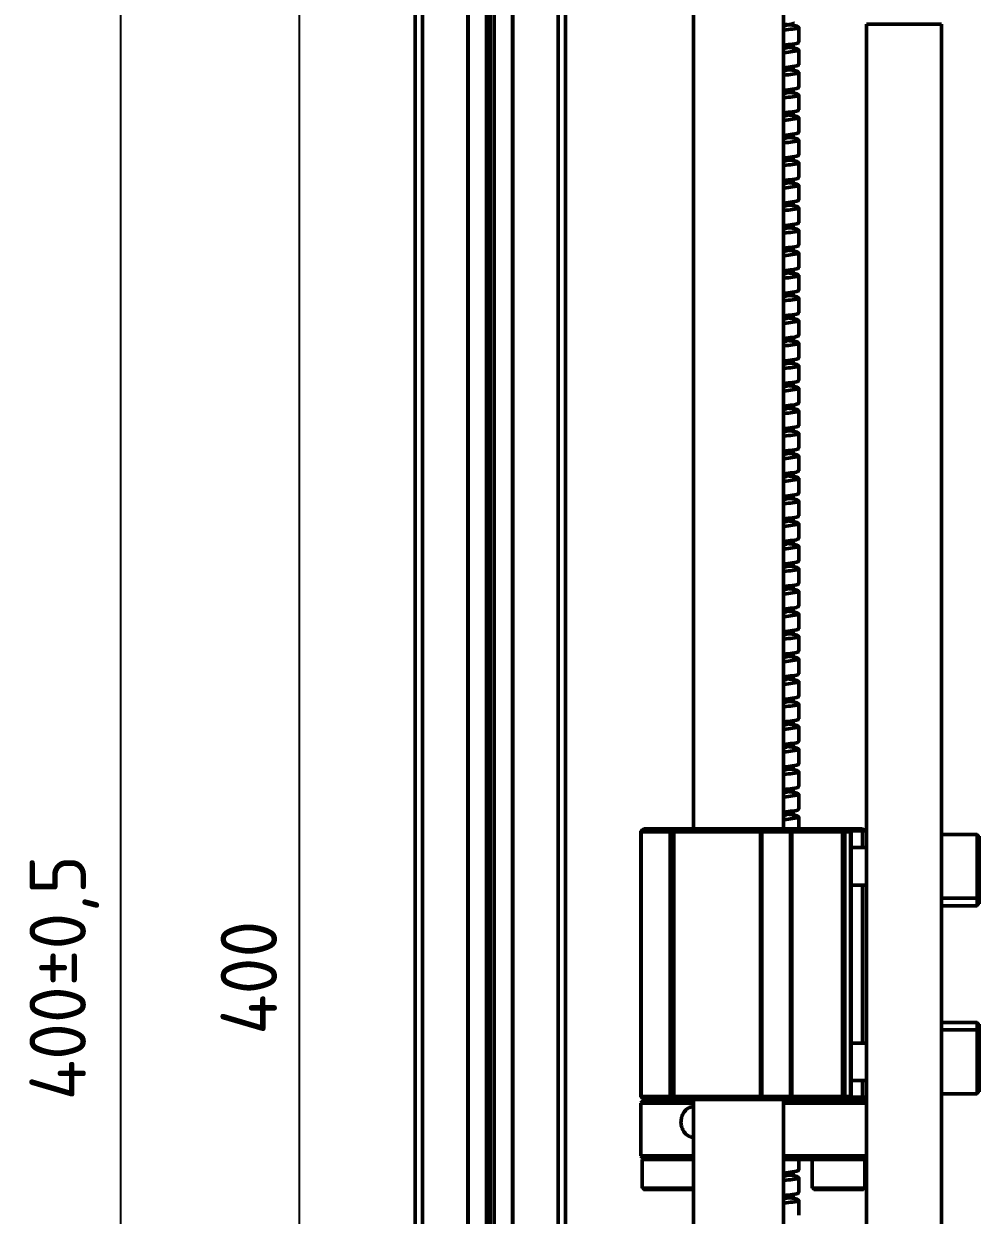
# Model space of a CAD drawing. Header units: millimetres. Extents: x 55 to 11032, y -227 to 3957.
# Drawn here: x 999.6 to 1126.6, y 2110.5 to 2268.9 of the extents above; entities that cross this region are included whole.
import ezdxf

# ---------------------------------------------------------------- set-up
doc = ezdxf.new("R2010")
doc.units = ezdxf.units.MM
doc.header["$LTSCALE"] = 0.7
doc.header["$PDMODE"] = 35
doc.header["$PDSIZE"] = -4
doc.layers.get('0').update_dxf_attribs({"color": 255})
doc.layers.add('CON', color=7, linetype='Continuous', lineweight=50)
doc.layers.add('DIM', color=94, linetype='Continuous', lineweight=25)
doc.styles.add('TCVN-7284', font='tcvn+7284-2003r.ttf')
doc.dimstyles.new('TCVN_ISO-25_RadiusDia', dxfattribs={"dimtxt": 2.5, "dimasz": 2.5, "dimexe": 2, "dimexo": 0, "dimgap": 1, "dimtad": 1, "dimtoh": 1, "dimtxsty": 'TCVN-7284', "dimblk": 'Arrow', "dimcen": 0, "dimclrd": 256, "dimclre": 256, "dimclrt": 256, "dimadec": 0, "dimazin": 0, "dimtfac": 1, "dimtofl": 0, "dimtmove": 1, "dimatfit": 0, "dimldrblk": 'Arrow', "dimfxl": 1, "dimlwd": -1, "dimlwe": -1, "dimarcsym": 0})

# ---------------------------------------------------------------- blocks, each defined once
blk = doc.blocks.new('Arrow')
at = {"layer": 'DIM'}
blk.add_solid([(-1, 0.268), (-1, -0.268), (0, 0)], dxfattribs=at)
blk = doc.blocks.new('*D711')
at = {"layer": 'Defpoints', "color": 0, "ltscale": 0.2, "transparency": 16777216}
for p in [(1036.27, 2342.03), (1051.63, 2342.03), (1051.63, 1942.03)]:
    blk.add_point(p, dxfattribs=at)
at = {"layer": 'DIM', "linetype": 'ByBlock', "ltscale": 0.2, "transparency": 16777216}
for p, q in [((1051.63, 2342.03), (1030.27, 2342.03)), ((1036.27, 1949.53), (1036.27, 2334.53)), ((1051.63, 1942.03), (1030.27, 1942.03))]:
    blk.add_line(p, q, dxfattribs=at)
at = {"layer": 'DIM', "ltscale": 0.2, "transparency": 16777216, "xscale": 7.500000000000133, "yscale": 7.500000000000133, "zscale": 7.500000000000133}
for p, rotation in [((1036.27, 2342.03), 90), ((1036.27, 1942.03), 270)]:
    blk.add_blockref('Arrow', p, dxfattribs=dict(at, rotation=rotation))
at = {"layer": 'DIM', "ltscale": 0.2, "transparency": 16777216, "insert": (1029.52, 2142.03), "char_height": 7.5, "attachment_point": 5, "rotation": 90, "style": 'TCVN-7284', "bg_fill": 3, "box_fill_scale": 1.1, "bg_fill_color": 256, "bg_fill_true_color": 13158600, "bg_fill_transparency": 0}
blk.add_mtext('400', dxfattribs=at)
blk = doc.blocks.new('*D712')
at = {"layer": 'Defpoints', "color": 0, "ltscale": 0.2, "transparency": 16777216}
for p in [(1012.48, 2342.03), (1051.63, 2342.03), (1051.63, 1942.03)]:
    blk.add_point(p, dxfattribs=at)
at = {"layer": 'DIM', "linetype": 'ByBlock', "ltscale": 0.2, "transparency": 16777216}
for p, q in [((1051.63, 2342.03), (1006.48, 2342.03)), ((1012.48, 1949.53), (1012.48, 2334.53)), ((1051.63, 1942.03), (1006.48, 1942.03))]:
    blk.add_line(p, q, dxfattribs=at)
at = {"layer": 'DIM', "ltscale": 0.2, "transparency": 16777216, "xscale": 7.500000000000133, "yscale": 7.500000000000133, "zscale": 7.500000000000133}
for p, rotation in [((1012.48, 2342.03), 90), ((1012.48, 1942.03), 270)]:
    blk.add_blockref('Arrow', p, dxfattribs=dict(at, rotation=rotation))
at = {"layer": 'DIM', "ltscale": 0.2, "transparency": 16777216, "insert": (1004.98, 2142.03), "char_height": 7.5, "attachment_point": 5, "rotation": 90, "style": 'TCVN-7284', "bg_fill": 3, "box_fill_scale": 1.1, "bg_fill_color": 256, "bg_fill_true_color": 13158600, "bg_fill_transparency": 0}
blk.add_mtext('400±0,5', dxfattribs=at)

msp = doc.modelspace()

# ---------------------------------------------------------------- linework, layer by layer
at = {"color": 7, "linetype": 'Continuous', "lineweight": 25, "flags": 128}
for points in [[(1097.892, 2161.853), (1097.857, 2161.845), (1097.824, 2161.822), (1097.793, 2161.785), (1097.766, 2161.736), (1097.743, 2161.675), (1097.727, 2161.606), (1097.717, 2161.531), (1097.713, 2161.453)], [(1101.723, 2161.853), (1101.688, 2161.845), (1101.655, 2161.822), (1101.624, 2161.785), (1101.597, 2161.736), (1101.575, 2161.675), (1101.558, 2161.606), (1101.548, 2161.531), (1101.544, 2161.453)], [(1097.713, 2126.253), (1097.717, 2126.175), (1097.727, 2126.1), (1097.743, 2126.031), (1097.766, 2125.97), (1097.793, 2125.92), (1097.824, 2125.883), (1097.857, 2125.86), (1097.892, 2125.853)], [(1101.544, 2126.253), (1101.548, 2126.175), (1101.558, 2126.1), (1101.575, 2126.031), (1101.597, 2125.97), (1101.624, 2125.92), (1101.655, 2125.883), (1101.688, 2125.86), (1101.723, 2125.853)]]:
    msp.add_lwpolyline(points, dxfattribs=at)
at = {"color": 7, "linetype": 'Continuous', "lineweight": 25}
for centre, radius, start, end in [((1082.029, 2161.453), 0.4, 90, 180), ((1082.07, 2161.486), 0.369, 96.33367, 185.17089), ((1085.923, 2161.486), 0.369, 96.33367, 185.17089), ((1086.029, 2161.453), 0.4, 90, 180), ((1108.392, 2161.503), 0.357, 351.95053, 78.57825), ((1109.158, 2161.503), 0.357, 351.95053, 78.57825), ((1109.229, 2161.453), 0.4, 0, 90), ((1126.379, 2160.853), 0.25, 0, 90), ((1126.379, 2152.853), 0.25, 270, 0), ((1126.379, 2151.853), 0.25, 270, 0), ((1126.379, 2135.853), 0.25, 0, 90), ((1126.379, 2134.853), 0.25, 0, 90), ((1126.379, 2126.853), 0.25, 270, 0), ((1082.029, 2126.253), 0.4, 180, 270), ((1082.07, 2126.22), 0.369, 174.82911, 263.66633), ((1085.923, 2126.22), 0.369, 174.82911, 263.66633), ((1086.029, 2126.253), 0.4, 180, 270), ((1108.392, 2126.203), 0.357, 281.42175, 8.04947), ((1109.158, 2126.203), 0.357, 281.42175, 8.04947), ((1109.229, 2126.253), 0.4, 270, 0), ((1082.015, 2114.053), 0.2, 180, 270), ((1104.643, 2114.053), 0.2, 180, 270), ((1111.243, 2114.053), 0.2, 270, 0)]:
    msp.add_arc(centre, radius, start, end, dxfattribs=at)
at = {"layer": 'CON', "color": 7, "linetype": 'Continuous'}
for p, q in [((1051.629, 2342.032), (1051.629, 1942.032)), ((1052.629, 2342.032), (1052.629, 1942.032)), ((1058.629, 2342.032), (1058.629, 1942.032)), ((1058.69, 2342.032), (1058.69, 1942.032)), ((1061.109, 2342.032), (1061.109, 1942.032)), ((1061.629, 2342.032), (1061.629, 1942.032)), ((1062.148, 2342.032), (1062.148, 1942.032)), ((1064.568, 2342.032), (1064.568, 1942.032)), ((1064.629, 2342.032), (1064.629, 1942.032)), ((1070.629, 2342.032), (1070.629, 1942.032)), ((1071.629, 2342.032), (1071.629, 1942.032)), ((1088.629, 2325.032), (1088.629, 2161.853)), ((1100.629, 2161.853), (1100.629, 2325.032)), ((1102.629, 2266.457), (1102.629, 2268.457)), ((1121.629, 2268.853), (1111.629, 2268.853)), ((1111.629, 2268.853), (1111.629, 2018.853)), ((1121.629, 2268.853), (1121.629, 2018.853)), ((1102.027, 2265.954), (1102.128, 2265.993)), ((1102.629, 2263.457), (1102.629, 2265.457)), ((1102.027, 2262.954), (1102.128, 2262.993)), ((1102.629, 2260.457), (1102.629, 2262.457)), ((1102.027, 2259.954), (1102.128, 2259.993)), ((1102.629, 2257.457), (1102.629, 2259.457)), ((1102.027, 2256.954), (1102.128, 2256.993)), ((1102.629, 2254.457), (1102.629, 2256.457)), ((1102.027, 2253.954), (1102.128, 2253.993)), ((1102.629, 2251.457), (1102.629, 2253.457)), ((1102.027, 2250.954), (1102.128, 2250.993)), ((1102.629, 2248.457), (1102.629, 2250.457)), ((1102.027, 2247.954), (1102.128, 2247.993)), ((1102.629, 2245.457), (1102.629, 2247.457)), ((1102.027, 2244.954), (1102.128, 2244.993)), ((1102.629, 2242.457), (1102.629, 2244.457)), ((1102.027, 2241.954), (1102.128, 2241.993)), ((1102.629, 2239.457), (1102.629, 2241.457)), ((1102.027, 2238.954), (1102.128, 2238.993)), ((1102.629, 2236.457), (1102.629, 2238.457)), ((1102.027, 2235.954), (1102.128, 2235.993)), ((1102.629, 2233.457), (1102.629, 2235.457)), ((1102.027, 2232.954), (1102.128, 2232.993)), ((1102.629, 2230.457), (1102.629, 2232.457)), ((1102.027, 2229.954), (1102.128, 2229.993)), ((1102.629, 2227.457), (1102.629, 2229.457)), ((1102.027, 2226.954), (1102.128, 2226.993)), ((1102.629, 2224.457), (1102.629, 2226.457)), ((1102.027, 2223.954), (1102.128, 2223.993)), ((1102.629, 2221.457), (1102.629, 2223.457)), ((1102.027, 2220.954), (1102.128, 2220.993)), ((1102.629, 2218.457), (1102.629, 2220.457)), ((1102.027, 2217.954), (1102.128, 2217.993)), ((1102.629, 2215.457), (1102.629, 2217.457)), ((1102.027, 2214.954), (1102.128, 2214.993)), ((1102.629, 2212.457), (1102.629, 2214.457)), ((1102.027, 2211.954), (1102.128, 2211.993)), ((1102.629, 2209.457), (1102.629, 2211.457)), ((1102.027, 2208.954), (1102.128, 2208.993)), ((1102.629, 2206.457), (1102.629, 2208.457)), ((1102.027, 2205.954), (1102.128, 2205.993)), ((1102.629, 2203.457), (1102.629, 2205.457)), ((1102.027, 2202.954), (1102.128, 2202.993)), ((1102.629, 2200.457), (1102.629, 2202.457)), ((1102.027, 2199.954), (1102.128, 2199.993)), ((1102.629, 2197.457), (1102.629, 2199.457)), ((1102.027, 2196.954), (1102.128, 2196.993)), ((1102.629, 2194.457), (1102.629, 2196.457)), ((1102.027, 2193.954), (1102.128, 2193.993)), ((1102.629, 2191.457), (1102.629, 2193.457)), ((1102.027, 2190.954), (1102.128, 2190.993)), ((1102.629, 2188.457), (1102.629, 2190.457)), ((1102.027, 2187.954), (1102.128, 2187.993)), ((1102.629, 2185.457), (1102.629, 2187.457)), ((1102.027, 2184.954), (1102.128, 2184.993)), ((1102.629, 2182.457), (1102.629, 2184.457)), ((1102.027, 2181.954), (1102.128, 2181.993)), ((1102.629, 2179.457), (1102.629, 2181.457)), ((1102.027, 2178.954), (1102.128, 2178.993)), ((1102.629, 2176.457), (1102.629, 2178.457)), ((1102.027, 2175.954), (1102.128, 2175.993)), ((1102.629, 2173.457), (1102.629, 2175.457)), ((1102.027, 2172.954), (1102.128, 2172.993)), ((1102.629, 2170.457), (1102.629, 2172.457)), ((1102.027, 2169.954), (1102.128, 2169.993)), ((1102.629, 2167.457), (1102.629, 2169.457)), ((1102.027, 2166.954), (1102.128, 2166.993)), ((1102.629, 2164.457), (1102.629, 2166.457)), ((1102.027, 2163.954), (1102.128, 2163.993)), ((1102.629, 2161.853), (1102.629, 2163.457)), ((1081.648, 2161.575), (1081.629, 2161.564)), ((1081.629, 2161.564), (1081.645, 2161.564)), ((1081.629, 2161.453), (1081.629, 2161.564)), ((1081.629, 2161.453), (1081.702, 2161.453)), ((1081.629, 2126.253), (1081.629, 2161.453)), ((1085.556, 2161.453), (1081.702, 2161.453)), ((1081.702, 2161.453), (1081.702, 2126.253)), ((1082.029, 2161.853), (1085.882, 2161.853)), ((1085.556, 2161.453), (1085.629, 2161.453)), ((1085.556, 2126.253), (1085.556, 2161.453)), ((1085.629, 2161.453), (1086.029, 2161.453)), ((1085.629, 2126.253), (1085.629, 2161.453)), ((1086.029, 2161.853), (1085.882, 2161.853)), ((1086.029, 2161.853), (1086.029, 2161.453)), ((1086.029, 2161.853), (1097.534, 2161.853)), ((1097.534, 2161.453), (1086.029, 2161.453)), ((1086.029, 2161.453), (1086.029, 2126.253)), ((1097.534, 2161.853), (1097.534, 2161.453)), ((1097.892, 2161.853), (1097.534, 2161.853)), ((1097.534, 2161.453), (1097.713, 2161.453)), ((1097.534, 2126.253), (1097.534, 2161.453)), ((1101.544, 2161.453), (1097.713, 2161.453)), ((1097.713, 2161.453), (1097.713, 2126.253)), ((1097.892, 2161.853), (1101.723, 2161.853)), ((1101.544, 2161.453), (1101.723, 2161.453)), ((1101.544, 2126.253), (1101.544, 2161.453)), ((1101.723, 2161.853), (1101.723, 2161.453)), ((1101.723, 2161.853), (1108.463, 2161.853)), ((1108.463, 2161.453), (1101.723, 2161.453)), ((1101.723, 2161.453), (1101.723, 2126.253)), ((1108.463, 2161.853), (1108.463, 2161.453)), ((1108.463, 2161.853), (1109.229, 2161.853)), ((1108.463, 2126.253), (1108.463, 2161.453)), ((1108.463, 2161.453), (1108.746, 2161.453)), ((1108.746, 2161.453), (1108.746, 2126.253)), ((1109.512, 2161.453), (1108.746, 2161.453)), ((1109.229, 2161.853), (1111.129, 2161.853)), ((1109.512, 2126.253), (1109.512, 2161.453)), ((1109.512, 2161.453), (1109.629, 2161.453)), ((1109.613, 2161.564), (1111.129, 2161.564)), ((1109.629, 2161.453), (1109.629, 2126.253)), ((1111.129, 2161.853), (1111.129, 2161.564)), ((1111.129, 2161.853), (1111.629, 2161.564)), ((1111.129, 2161.564), (1111.629, 2161.564)), ((1126.379, 2161.103), (1121.629, 2161.103)), ((1126.629, 2160.853), (1126.629, 2152.853)), ((1111.629, 2159.353), (1109.629, 2159.353)), ((1109.629, 2154.353), (1111.629, 2154.353)), ((1121.629, 2152.603), (1126.379, 2152.603)), ((1126.629, 2152.853), (1126.629, 2151.853)), ((1121.629, 2151.603), (1126.379, 2151.603)), ((1126.379, 2136.103), (1121.629, 2136.103)), ((1126.379, 2135.103), (1121.629, 2135.103)), ((1126.629, 2135.853), (1126.629, 2134.853)), ((1126.629, 2134.853), (1126.629, 2126.853)), ((1111.629, 2133.353), (1109.629, 2133.353)), ((1109.629, 2128.353), (1111.629, 2128.353)), ((1121.629, 2126.603), (1126.379, 2126.603)), ((1081.702, 2126.253), (1081.629, 2126.253)), ((1081.629, 2126.141), (1081.629, 2126.253)), ((1081.629, 2126.141), (1081.645, 2126.141)), ((1081.629, 2126.141), (1081.648, 2126.13)), ((1081.629, 2125.353), (1082.129, 2125.853)), ((1088.629, 2125.353), (1081.629, 2125.353)), ((1081.629, 2125.353), (1081.629, 2118.353)), ((1081.702, 2126.253), (1085.556, 2126.253)), ((1085.882, 2125.853), (1082.029, 2125.853)), ((1085.629, 2126.253), (1085.556, 2126.253)), ((1086.029, 2126.253), (1085.629, 2126.253)), ((1085.882, 2125.853), (1086.029, 2125.853)), ((1086.029, 2126.253), (1086.029, 2125.853)), ((1086.029, 2126.253), (1097.534, 2126.253)), ((1097.534, 2125.853), (1086.029, 2125.853)), ((1088.629, 2125.853), (1088.629, 1959.032)), ((1097.713, 2126.253), (1097.534, 2126.253)), ((1097.534, 2126.253), (1097.534, 2125.853)), ((1097.534, 2125.853), (1097.892, 2125.853)), ((1097.713, 2126.253), (1101.544, 2126.253)), ((1101.723, 2125.853), (1097.892, 2125.853)), ((1100.629, 1959.032), (1100.629, 2125.853)), ((1111.629, 2125.353), (1100.629, 2125.353)), ((1101.723, 2126.253), (1101.544, 2126.253)), ((1101.723, 2126.253), (1108.463, 2126.253)), ((1101.723, 2126.253), (1101.723, 2125.853)), ((1108.463, 2125.853), (1101.723, 2125.853)), ((1108.746, 2126.253), (1108.463, 2126.253)), ((1108.463, 2126.253), (1108.463, 2125.853)), ((1109.229, 2125.853), (1108.463, 2125.853)), ((1108.746, 2126.253), (1109.512, 2126.253)), ((1109.229, 2125.853), (1111.129, 2125.853)), ((1109.629, 2126.253), (1109.512, 2126.253)), ((1109.613, 2126.141), (1111.129, 2126.141)), ((1111.129, 2126.141), (1111.129, 2125.853)), ((1111.129, 2126.141), (1111.629, 2126.141)), ((1111.629, 2126.141), (1111.129, 2125.853)), ((1111.629, 2125.353), (1111.129, 2125.853)), ((1081.629, 2118.353), (1088.629, 2118.353)), ((1081.629, 2118.353), (1082.129, 2117.853)), ((1081.815, 2117.853), (1081.815, 2114.053)), ((1082.129, 2117.853), (1081.815, 2117.853)), ((1088.629, 2117.853), (1082.129, 2117.853)), ((1100.629, 2118.353), (1111.629, 2118.353)), ((1111.129, 2117.853), (1100.629, 2117.853)), ((1102.629, 2116.457), (1102.629, 2117.853)), ((1104.443, 2117.853), (1104.443, 2114.053)), ((1111.629, 2118.353), (1111.129, 2117.853)), ((1111.443, 2117.853), (1111.129, 2117.853)), ((1111.443, 2114.053), (1111.443, 2117.853)), ((1102.027, 2115.954), (1102.128, 2115.993)), ((1102.629, 2113.457), (1102.629, 2115.457)), ((1088.615, 2113.853), (1082.015, 2113.853)), ((1088.615, 2113.853), (1088.629, 2113.853)), ((1111.243, 2113.853), (1104.643, 2113.853)), ((1102.027, 2112.954), (1102.128, 2112.993)), ((1102.629, 2110.457), (1102.629, 2112.457))]:
    msp.add_line(p, q, dxfattribs=at)
at = {"layer": 'CON', "color": 8, "linetype": 'Continuous'}
for p, q in [((1111.129, 2159.353), (1111.129, 2161.564)), ((1126.379, 2152.603), (1126.379, 2161.103)), ((1111.129, 2133.353), (1111.129, 2154.353)), ((1126.379, 2151.603), (1126.379, 2152.603)), ((1126.379, 2135.103), (1126.379, 2136.103)), ((1126.379, 2126.603), (1126.379, 2135.103)), ((1111.129, 2126.141), (1111.129, 2128.353)), ((1081.815, 2114.053), (1088.629, 2114.053)), ((1104.443, 2114.053), (1111.443, 2114.053))]:
    msp.add_line(p, q, dxfattribs=at)
at = {"layer": 'CON', "color": 7, "linetype": 'Continuous'}
for points, knots in [([(1102.085, 2268.981), (1102.061, 2268.975), (1101.996, 2268.959), (1101.401, 2268.798), (1100.777, 2268.659), (1100.629, 2268.626)], [0, 0, 0, 0, 0.30395075, 0.83443922, 1, 1, 1, 1]), ([(1100.629, 2268.064), (1101.062, 2268.112), (1102.052, 2268.221), (1102.727, 2268.387), (1102.559, 2268.592), (1101.778, 2268.728), (1100.902, 2268.82), (1100.629, 2268.849)], [0, 0, 0, 0, 0.1835808, 0.419573, 0.66181, 0.8943932, 1, 1, 1, 1]), ([(1102.522, 2266.457), (1102.551, 2266.434), (1102.662, 2266.347), (1102.027, 2266.221), (1101.054, 2266.112), (1100.629, 2266.064)], [0, 0, 0, 0, 0.1627915, 0.6336861, 1, 1, 1, 1]), ([(1102.085, 2265.981), (1102.061, 2265.975), (1101.996, 2265.959), (1101.401, 2265.798), (1100.777, 2265.659), (1100.629, 2265.626)], [0, 0, 0, 0, 0.3039508, 0.8344392, 1, 1, 1, 1]), ([(1100.629, 2265.064), (1101.062, 2265.112), (1102.052, 2265.221), (1102.727, 2265.387), (1102.559, 2265.592), (1101.778, 2265.728), (1100.902, 2265.82), (1100.629, 2265.849)], [0, 0, 0, 0, 0.1835808, 0.419573, 0.66181, 0.8943932, 1, 1, 1, 1]), ([(1101.173, 2266.129), (1101.228, 2266.114), (1101.579, 2266.017), (1101.717, 2265.99), (1101.833, 2265.968)], [0, 0, 0, 0, 0.1568859, 1, 1, 1, 1]), ([(1102.522, 2263.457), (1102.551, 2263.434), (1102.662, 2263.347), (1102.027, 2263.221), (1101.054, 2263.112), (1100.629, 2263.064)], [0, 0, 0, 0, 0.1627915, 0.6336861, 1, 1, 1, 1]), ([(1102.085, 2262.981), (1102.061, 2262.975), (1101.996, 2262.959), (1101.401, 2262.798), (1100.777, 2262.659), (1100.629, 2262.626)], [0, 0, 0, 0, 0.3039508, 0.8344392, 1, 1, 1, 1]), ([(1100.629, 2262.064), (1101.062, 2262.112), (1102.052, 2262.221), (1102.727, 2262.387), (1102.559, 2262.592), (1101.778, 2262.728), (1100.902, 2262.82), (1100.629, 2262.849)], [0, 0, 0, 0, 0.1835808, 0.419573, 0.66181, 0.8943932, 1, 1, 1, 1]), ([(1101.173, 2263.129), (1101.228, 2263.114), (1101.579, 2263.017), (1101.717, 2262.99), (1101.833, 2262.968)], [0, 0, 0, 0, 0.1568859, 1, 1, 1, 1]), ([(1102.522, 2260.457), (1102.551, 2260.434), (1102.662, 2260.347), (1102.027, 2260.221), (1101.054, 2260.112), (1100.629, 2260.064)], [0, 0, 0, 0, 0.1627915, 0.6336861, 1, 1, 1, 1]), ([(1102.085, 2259.981), (1102.061, 2259.975), (1101.996, 2259.959), (1101.401, 2259.798), (1100.777, 2259.659), (1100.629, 2259.626)], [0, 0, 0, 0, 0.3039508, 0.8344392, 1, 1, 1, 1]), ([(1100.629, 2259.064), (1101.062, 2259.112), (1102.052, 2259.221), (1102.727, 2259.387), (1102.559, 2259.592), (1101.778, 2259.728), (1100.902, 2259.82), (1100.629, 2259.849)], [0, 0, 0, 0, 0.1835808, 0.419573, 0.66181, 0.8943932, 1, 1, 1, 1]), ([(1101.173, 2260.129), (1101.228, 2260.114), (1101.579, 2260.017), (1101.717, 2259.99), (1101.833, 2259.968)], [0, 0, 0, 0, 0.1568859, 1, 1, 1, 1]), ([(1102.522, 2257.457), (1102.551, 2257.434), (1102.662, 2257.347), (1102.027, 2257.221), (1101.054, 2257.112), (1100.629, 2257.064)], [0, 0, 0, 0, 0.1627915, 0.6336861, 1, 1, 1, 1]), ([(1102.085, 2256.981), (1102.061, 2256.975), (1101.996, 2256.959), (1101.401, 2256.798), (1100.777, 2256.659), (1100.629, 2256.626)], [0, 0, 0, 0, 0.30395075, 0.83443922, 1, 1, 1, 1]), ([(1100.629, 2256.064), (1101.062, 2256.112), (1102.052, 2256.221), (1102.727, 2256.387), (1102.559, 2256.592), (1101.778, 2256.728), (1100.902, 2256.82), (1100.629, 2256.849)], [0, 0, 0, 0, 0.1835808, 0.419573, 0.66181, 0.8943932, 1, 1, 1, 1]), ([(1101.173, 2257.129), (1101.228, 2257.114), (1101.579, 2257.017), (1101.717, 2256.99), (1101.833, 2256.968)], [0, 0, 0, 0, 0.1568859, 1, 1, 1, 1]), ([(1102.522, 2254.457), (1102.551, 2254.434), (1102.662, 2254.347), (1102.027, 2254.221), (1101.054, 2254.112), (1100.629, 2254.064)], [0, 0, 0, 0, 0.1627915, 0.6336861, 1, 1, 1, 1]), ([(1102.085, 2253.981), (1102.061, 2253.975), (1101.996, 2253.959), (1101.401, 2253.798), (1100.777, 2253.659), (1100.629, 2253.626)], [0, 0, 0, 0, 0.3039508, 0.8344392, 1, 1, 1, 1]), ([(1100.629, 2253.064), (1101.062, 2253.112), (1102.052, 2253.221), (1102.727, 2253.387), (1102.559, 2253.592), (1101.778, 2253.728), (1100.902, 2253.82), (1100.629, 2253.849)], [0, 0, 0, 0, 0.1835808, 0.419573, 0.66181, 0.8943932, 1, 1, 1, 1]), ([(1101.173, 2254.129), (1101.228, 2254.114), (1101.579, 2254.017), (1101.717, 2253.99), (1101.833, 2253.968)], [0, 0, 0, 0, 0.1568859, 1, 1, 1, 1]), ([(1102.522, 2251.457), (1102.551, 2251.434), (1102.662, 2251.347), (1102.027, 2251.221), (1101.054, 2251.112), (1100.629, 2251.064)], [0, 0, 0, 0, 0.1627915, 0.6336861, 1, 1, 1, 1]), ([(1102.085, 2250.981), (1102.061, 2250.975), (1101.996, 2250.959), (1101.401, 2250.798), (1100.777, 2250.659), (1100.629, 2250.626)], [0, 0, 0, 0, 0.30395075, 0.83443922, 1, 1, 1, 1]), ([(1100.629, 2250.064), (1101.062, 2250.112), (1102.052, 2250.221), (1102.727, 2250.387), (1102.559, 2250.592), (1101.778, 2250.728), (1100.902, 2250.82), (1100.629, 2250.849)], [0, 0, 0, 0, 0.1835808, 0.419573, 0.66181, 0.8943932, 1, 1, 1, 1]), ([(1101.173, 2251.129), (1101.228, 2251.114), (1101.579, 2251.017), (1101.717, 2250.99), (1101.833, 2250.968)], [0, 0, 0, 0, 0.1568859, 1, 1, 1, 1]), ([(1102.522, 2248.457), (1102.551, 2248.434), (1102.662, 2248.347), (1102.027, 2248.221), (1101.054, 2248.112), (1100.629, 2248.064)], [0, 0, 0, 0, 0.1627915, 0.6336861, 1, 1, 1, 1]), ([(1102.085, 2247.981), (1102.061, 2247.975), (1101.996, 2247.959), (1101.401, 2247.798), (1100.777, 2247.659), (1100.629, 2247.626)], [0, 0, 0, 0, 0.30395075, 0.83443922, 1, 1, 1, 1]), ([(1100.629, 2247.064), (1101.062, 2247.112), (1102.052, 2247.221), (1102.727, 2247.387), (1102.559, 2247.592), (1101.778, 2247.728), (1100.902, 2247.82), (1100.629, 2247.849)], [0, 0, 0, 0, 0.1835808, 0.419573, 0.66181, 0.8943932, 1, 1, 1, 1]), ([(1101.173, 2248.129), (1101.228, 2248.114), (1101.579, 2248.017), (1101.717, 2247.99), (1101.833, 2247.968)], [0, 0, 0, 0, 0.1568859, 1, 1, 1, 1]), ([(1102.522, 2245.457), (1102.551, 2245.434), (1102.662, 2245.347), (1102.027, 2245.221), (1101.054, 2245.112), (1100.629, 2245.064)], [0, 0, 0, 0, 0.1627915, 0.6336861, 1, 1, 1, 1]), ([(1102.085, 2244.981), (1102.061, 2244.975), (1101.996, 2244.959), (1101.401, 2244.798), (1100.777, 2244.659), (1100.629, 2244.626)], [0, 0, 0, 0, 0.30395075, 0.83443922, 1, 1, 1, 1]), ([(1100.629, 2244.064), (1101.062, 2244.112), (1102.052, 2244.221), (1102.727, 2244.387), (1102.559, 2244.592), (1101.778, 2244.728), (1100.902, 2244.82), (1100.629, 2244.849)], [0, 0, 0, 0, 0.1835808, 0.419573, 0.66181, 0.8943932, 1, 1, 1, 1]), ([(1101.173, 2245.129), (1101.228, 2245.114), (1101.579, 2245.017), (1101.717, 2244.99), (1101.833, 2244.968)], [0, 0, 0, 0, 0.1568859, 1, 1, 1, 1]), ([(1102.522, 2242.457), (1102.551, 2242.434), (1102.662, 2242.347), (1102.027, 2242.221), (1101.054, 2242.112), (1100.629, 2242.064)], [0, 0, 0, 0, 0.1627915, 0.6336861, 1, 1, 1, 1]), ([(1101.173, 2242.129), (1101.228, 2242.114), (1101.579, 2242.017), (1101.717, 2241.99), (1101.833, 2241.968)], [0, 0, 0, 0, 0.15688589, 1, 1, 1, 1]), ([(1102.085, 2241.981), (1102.061, 2241.975), (1101.996, 2241.959), (1101.401, 2241.798), (1100.777, 2241.659), (1100.629, 2241.626)], [0, 0, 0, 0, 0.3039508, 0.8344392, 1, 1, 1, 1]), ([(1100.629, 2241.064), (1101.062, 2241.112), (1102.052, 2241.221), (1102.727, 2241.387), (1102.559, 2241.592), (1101.778, 2241.728), (1100.902, 2241.82), (1100.629, 2241.849)], [0, 0, 0, 0, 0.1835808, 0.419573, 0.66181, 0.8943932, 1, 1, 1, 1]), ([(1102.522, 2239.457), (1102.551, 2239.434), (1102.662, 2239.347), (1102.027, 2239.221), (1101.054, 2239.112), (1100.629, 2239.064)], [0, 0, 0, 0, 0.1627915, 0.6336861, 1, 1, 1, 1]), ([(1102.085, 2238.981), (1102.061, 2238.975), (1101.996, 2238.959), (1101.401, 2238.798), (1100.777, 2238.659), (1100.629, 2238.626)], [0, 0, 0, 0, 0.3039508, 0.8344392, 1, 1, 1, 1]), ([(1100.629, 2238.064), (1101.062, 2238.112), (1102.052, 2238.221), (1102.727, 2238.387), (1102.559, 2238.592), (1101.778, 2238.728), (1100.902, 2238.82), (1100.629, 2238.849)], [0, 0, 0, 0, 0.1835808, 0.419573, 0.66181, 0.8943932, 1, 1, 1, 1]), ([(1101.173, 2239.129), (1101.228, 2239.114), (1101.579, 2239.017), (1101.717, 2238.99), (1101.833, 2238.968)], [0, 0, 0, 0, 0.15688589, 1, 1, 1, 1]), ([(1102.522, 2236.457), (1102.551, 2236.434), (1102.662, 2236.347), (1102.027, 2236.221), (1101.054, 2236.112), (1100.629, 2236.064)], [0, 0, 0, 0, 0.1627915, 0.6336861, 1, 1, 1, 1]), ([(1102.085, 2235.981), (1102.061, 2235.975), (1101.996, 2235.959), (1101.401, 2235.798), (1100.777, 2235.659), (1100.629, 2235.626)], [0, 0, 0, 0, 0.30395075, 0.83443922, 1, 1, 1, 1]), ([(1100.629, 2235.064), (1101.062, 2235.112), (1102.052, 2235.221), (1102.727, 2235.387), (1102.559, 2235.592), (1101.778, 2235.728), (1100.902, 2235.82), (1100.629, 2235.849)], [0, 0, 0, 0, 0.1835808, 0.419573, 0.66181, 0.8943932, 1, 1, 1, 1]), ([(1101.173, 2236.129), (1101.228, 2236.114), (1101.579, 2236.017), (1101.717, 2235.99), (1101.833, 2235.968)], [0, 0, 0, 0, 0.1568859, 1, 1, 1, 1]), ([(1102.522, 2233.457), (1102.551, 2233.434), (1102.662, 2233.347), (1102.027, 2233.221), (1101.054, 2233.112), (1100.629, 2233.064)], [0, 0, 0, 0, 0.1627915, 0.6336861, 1, 1, 1, 1]), ([(1102.085, 2232.981), (1102.061, 2232.975), (1101.996, 2232.959), (1101.401, 2232.798), (1100.777, 2232.659), (1100.629, 2232.626)], [0, 0, 0, 0, 0.3039508, 0.8344392, 1, 1, 1, 1]), ([(1100.629, 2232.064), (1101.062, 2232.112), (1102.052, 2232.221), (1102.727, 2232.387), (1102.559, 2232.592), (1101.778, 2232.728), (1100.902, 2232.82), (1100.629, 2232.849)], [0, 0, 0, 0, 0.1835808, 0.419573, 0.66181, 0.8943932, 1, 1, 1, 1]), ([(1101.173, 2233.129), (1101.228, 2233.114), (1101.579, 2233.017), (1101.717, 2232.99), (1101.833, 2232.968)], [0, 0, 0, 0, 0.15688589, 1, 1, 1, 1]), ([(1102.522, 2230.457), (1102.551, 2230.434), (1102.662, 2230.347), (1102.027, 2230.221), (1101.054, 2230.112), (1100.629, 2230.064)], [0, 0, 0, 0, 0.1627915, 0.6336861, 1, 1, 1, 1]), ([(1102.085, 2229.981), (1102.061, 2229.975), (1101.996, 2229.959), (1101.401, 2229.798), (1100.777, 2229.659), (1100.629, 2229.626)], [0, 0, 0, 0, 0.3039508, 0.8344392, 1, 1, 1, 1]), ([(1100.629, 2229.064), (1101.062, 2229.112), (1102.052, 2229.221), (1102.727, 2229.387), (1102.559, 2229.592), (1101.778, 2229.728), (1100.902, 2229.82), (1100.629, 2229.849)], [0, 0, 0, 0, 0.1835808, 0.419573, 0.66181, 0.8943932, 1, 1, 1, 1]), ([(1101.173, 2230.129), (1101.228, 2230.114), (1101.579, 2230.017), (1101.717, 2229.99), (1101.833, 2229.968)], [0, 0, 0, 0, 0.15688589, 1, 1, 1, 1]), ([(1102.522, 2227.457), (1102.551, 2227.434), (1102.662, 2227.347), (1102.027, 2227.221), (1101.054, 2227.112), (1100.629, 2227.064)], [0, 0, 0, 0, 0.1627915, 0.6336861, 1, 1, 1, 1]), ([(1102.085, 2226.981), (1102.061, 2226.975), (1101.996, 2226.959), (1101.401, 2226.798), (1100.777, 2226.659), (1100.629, 2226.626)], [0, 0, 0, 0, 0.3039508, 0.8344392, 1, 1, 1, 1]), ([(1100.629, 2226.064), (1101.062, 2226.112), (1102.052, 2226.221), (1102.727, 2226.387), (1102.559, 2226.592), (1101.778, 2226.728), (1100.902, 2226.82), (1100.629, 2226.849)], [0, 0, 0, 0, 0.1835808, 0.419573, 0.66181, 0.8943932, 1, 1, 1, 1]), ([(1101.173, 2227.129), (1101.228, 2227.114), (1101.579, 2227.017), (1101.717, 2226.99), (1101.833, 2226.968)], [0, 0, 0, 0, 0.1568859, 1, 1, 1, 1]), ([(1102.522, 2224.457), (1102.551, 2224.434), (1102.662, 2224.347), (1102.027, 2224.221), (1101.054, 2224.112), (1100.629, 2224.064)], [0, 0, 0, 0, 0.1627915, 0.6336861, 1, 1, 1, 1]), ([(1102.085, 2223.981), (1102.061, 2223.975), (1101.996, 2223.959), (1101.401, 2223.798), (1100.777, 2223.659), (1100.629, 2223.626)], [0, 0, 0, 0, 0.3039508, 0.8344392, 1, 1, 1, 1]), ([(1100.629, 2223.064), (1101.062, 2223.112), (1102.052, 2223.221), (1102.727, 2223.387), (1102.559, 2223.592), (1101.778, 2223.728), (1100.902, 2223.82), (1100.629, 2223.849)], [0, 0, 0, 0, 0.1835808, 0.419573, 0.66181, 0.8943932, 1, 1, 1, 1]), ([(1101.173, 2224.129), (1101.228, 2224.114), (1101.579, 2224.017), (1101.717, 2223.99), (1101.833, 2223.968)], [0, 0, 0, 0, 0.1568859, 1, 1, 1, 1]), ([(1102.522, 2221.457), (1102.551, 2221.434), (1102.662, 2221.347), (1102.027, 2221.221), (1101.054, 2221.112), (1100.629, 2221.064)], [0, 0, 0, 0, 0.1627915, 0.6336861, 1, 1, 1, 1]), ([(1102.085, 2220.981), (1102.061, 2220.975), (1101.996, 2220.959), (1101.401, 2220.798), (1100.777, 2220.659), (1100.629, 2220.626)], [0, 0, 0, 0, 0.3039508, 0.8344392, 1, 1, 1, 1]), ([(1100.629, 2220.064), (1101.062, 2220.112), (1102.052, 2220.221), (1102.727, 2220.387), (1102.559, 2220.592), (1101.778, 2220.728), (1100.902, 2220.82), (1100.629, 2220.849)], [0, 0, 0, 0, 0.1835808, 0.419573, 0.66181, 0.8943932, 1, 1, 1, 1]), ([(1101.173, 2221.129), (1101.228, 2221.114), (1101.579, 2221.017), (1101.717, 2220.99), (1101.833, 2220.968)], [0, 0, 0, 0, 0.15688589, 1, 1, 1, 1]), ([(1102.522, 2218.457), (1102.551, 2218.434), (1102.662, 2218.347), (1102.027, 2218.221), (1101.054, 2218.112), (1100.629, 2218.064)], [0, 0, 0, 0, 0.1627915, 0.6336861, 1, 1, 1, 1]), ([(1102.085, 2217.981), (1102.061, 2217.975), (1101.996, 2217.959), (1101.401, 2217.798), (1100.777, 2217.659), (1100.629, 2217.626)], [0, 0, 0, 0, 0.3039508, 0.8344392, 1, 1, 1, 1]), ([(1100.629, 2217.064), (1101.062, 2217.112), (1102.052, 2217.221), (1102.727, 2217.387), (1102.559, 2217.592), (1101.778, 2217.728), (1100.902, 2217.82), (1100.629, 2217.849)], [0, 0, 0, 0, 0.1835808, 0.419573, 0.66181, 0.8943932, 1, 1, 1, 1]), ([(1101.173, 2218.129), (1101.228, 2218.114), (1101.579, 2218.017), (1101.717, 2217.99), (1101.833, 2217.968)], [0, 0, 0, 0, 0.1568859, 1, 1, 1, 1]), ([(1102.522, 2215.457), (1102.551, 2215.434), (1102.662, 2215.347), (1102.027, 2215.221), (1101.054, 2215.112), (1100.629, 2215.064)], [0, 0, 0, 0, 0.1627915, 0.6336861, 1, 1, 1, 1]), ([(1101.173, 2215.129), (1101.228, 2215.114), (1101.579, 2215.017), (1101.717, 2214.99), (1101.833, 2214.968)], [0, 0, 0, 0, 0.1568859, 1, 1, 1, 1]), ([(1102.085, 2214.981), (1102.061, 2214.975), (1101.996, 2214.959), (1101.401, 2214.798), (1100.777, 2214.659), (1100.629, 2214.626)], [0, 0, 0, 0, 0.3039508, 0.8344392, 1, 1, 1, 1]), ([(1100.629, 2214.064), (1101.062, 2214.112), (1102.052, 2214.221), (1102.727, 2214.387), (1102.559, 2214.592), (1101.778, 2214.728), (1100.902, 2214.82), (1100.629, 2214.849)], [0, 0, 0, 0, 0.1835808, 0.419573, 0.66181, 0.8943932, 1, 1, 1, 1]), ([(1102.522, 2212.457), (1102.551, 2212.434), (1102.662, 2212.347), (1102.027, 2212.221), (1101.054, 2212.112), (1100.629, 2212.064)], [0, 0, 0, 0, 0.1627915, 0.6336861, 1, 1, 1, 1]), ([(1102.085, 2211.981), (1102.061, 2211.975), (1101.996, 2211.959), (1101.401, 2211.798), (1100.777, 2211.659), (1100.629, 2211.626)], [0, 0, 0, 0, 0.30395075, 0.83443922, 1, 1, 1, 1]), ([(1101.173, 2212.129), (1101.228, 2212.114), (1101.579, 2212.017), (1101.717, 2211.99), (1101.833, 2211.968)], [0, 0, 0, 0, 0.1568859, 1, 1, 1, 1]), ([(1100.629, 2211.064), (1101.062, 2211.112), (1102.052, 2211.221), (1102.727, 2211.387), (1102.559, 2211.592), (1101.778, 2211.728), (1100.902, 2211.82), (1100.629, 2211.849)], [0, 0, 0, 0, 0.1835808, 0.419573, 0.66181, 0.8943932, 1, 1, 1, 1]), ([(1102.522, 2209.457), (1102.551, 2209.434), (1102.662, 2209.347), (1102.027, 2209.221), (1101.054, 2209.112), (1100.629, 2209.064)], [0, 0, 0, 0, 0.1627915, 0.6336861, 1, 1, 1, 1]), ([(1102.085, 2208.981), (1102.061, 2208.975), (1101.996, 2208.959), (1101.401, 2208.798), (1100.777, 2208.659), (1100.629, 2208.626)], [0, 0, 0, 0, 0.30395075, 0.83443922, 1, 1, 1, 1]), ([(1100.629, 2208.064), (1101.062, 2208.112), (1102.052, 2208.221), (1102.727, 2208.387), (1102.559, 2208.592), (1101.778, 2208.728), (1100.902, 2208.82), (1100.629, 2208.849)], [0, 0, 0, 0, 0.1835808, 0.419573, 0.66181, 0.8943932, 1, 1, 1, 1]), ([(1101.173, 2209.129), (1101.228, 2209.114), (1101.662, 2208.994), (1101.83, 2208.962), (1101.977, 2208.935)], [0, 0, 0, 0, 0.12617461, 1, 1, 1, 1]), ([(1102.522, 2206.457), (1102.551, 2206.434), (1102.662, 2206.347), (1102.027, 2206.221), (1101.054, 2206.112), (1100.629, 2206.064)], [0, 0, 0, 0, 0.1627915, 0.6336861, 1, 1, 1, 1]), ([(1102.085, 2205.981), (1102.061, 2205.975), (1101.996, 2205.959), (1101.401, 2205.798), (1100.777, 2205.659), (1100.629, 2205.626)], [0, 0, 0, 0, 0.3039508, 0.8344392, 1, 1, 1, 1]), ([(1100.629, 2205.064), (1101.062, 2205.112), (1102.052, 2205.221), (1102.727, 2205.387), (1102.559, 2205.592), (1101.778, 2205.728), (1100.902, 2205.82), (1100.629, 2205.849)], [0, 0, 0, 0, 0.18358082, 0.41957303, 0.66180996, 0.89439324, 1, 1, 1, 1]), ([(1101.173, 2206.129), (1101.228, 2206.114), (1101.579, 2206.017), (1101.717, 2205.99), (1101.833, 2205.968)], [0, 0, 0, 0, 0.15688589, 1, 1, 1, 1]), ([(1102.522, 2203.457), (1102.551, 2203.434), (1102.662, 2203.347), (1102.027, 2203.221), (1101.054, 2203.112), (1100.629, 2203.064)], [0, 0, 0, 0, 0.1627915, 0.6336861, 1, 1, 1, 1]), ([(1102.085, 2202.981), (1102.061, 2202.975), (1101.996, 2202.959), (1101.401, 2202.798), (1100.777, 2202.659), (1100.629, 2202.626)], [0, 0, 0, 0, 0.3039508, 0.8344392, 1, 1, 1, 1]), ([(1100.629, 2202.064), (1101.062, 2202.112), (1102.052, 2202.221), (1102.727, 2202.387), (1102.559, 2202.592), (1101.778, 2202.728), (1100.902, 2202.82), (1100.629, 2202.849)], [0, 0, 0, 0, 0.1835808, 0.419573, 0.66181, 0.8943932, 1, 1, 1, 1]), ([(1101.173, 2203.129), (1101.228, 2203.114), (1101.579, 2203.017), (1101.717, 2202.99), (1101.833, 2202.968)], [0, 0, 0, 0, 0.15688589, 1, 1, 1, 1]), ([(1102.522, 2200.457), (1102.551, 2200.434), (1102.662, 2200.347), (1102.027, 2200.221), (1101.054, 2200.112), (1100.629, 2200.064)], [0, 0, 0, 0, 0.1627915, 0.6336861, 1, 1, 1, 1]), ([(1102.085, 2199.981), (1102.061, 2199.975), (1101.996, 2199.959), (1101.401, 2199.798), (1100.777, 2199.659), (1100.629, 2199.626)], [0, 0, 0, 0, 0.3039508, 0.8344392, 1, 1, 1, 1]), ([(1100.629, 2199.064), (1101.062, 2199.112), (1102.052, 2199.221), (1102.727, 2199.387), (1102.559, 2199.592), (1101.778, 2199.728), (1100.902, 2199.82), (1100.629, 2199.849)], [0, 0, 0, 0, 0.1835808, 0.419573, 0.66181, 0.8943932, 1, 1, 1, 1]), ([(1101.173, 2200.129), (1101.228, 2200.114), (1101.579, 2200.017), (1101.717, 2199.99), (1101.833, 2199.968)], [0, 0, 0, 0, 0.1568859, 1, 1, 1, 1]), ([(1102.522, 2197.457), (1102.551, 2197.434), (1102.662, 2197.347), (1102.027, 2197.221), (1101.054, 2197.112), (1100.629, 2197.064)], [0, 0, 0, 0, 0.1627915, 0.6336861, 1, 1, 1, 1]), ([(1102.085, 2196.981), (1102.061, 2196.975), (1101.996, 2196.959), (1101.401, 2196.798), (1100.777, 2196.659), (1100.629, 2196.626)], [0, 0, 0, 0, 0.3039508, 0.8344392, 1, 1, 1, 1]), ([(1100.629, 2196.064), (1101.062, 2196.112), (1102.052, 2196.221), (1102.727, 2196.387), (1102.559, 2196.592), (1101.778, 2196.728), (1100.902, 2196.82), (1100.629, 2196.849)], [0, 0, 0, 0, 0.1835808, 0.419573, 0.66181, 0.8943932, 1, 1, 1, 1]), ([(1101.173, 2197.129), (1101.228, 2197.114), (1101.579, 2197.017), (1101.717, 2196.99), (1101.833, 2196.968)], [0, 0, 0, 0, 0.15688589, 1, 1, 1, 1]), ([(1102.522, 2194.457), (1102.551, 2194.434), (1102.662, 2194.347), (1102.027, 2194.221), (1101.054, 2194.112), (1100.629, 2194.064)], [0, 0, 0, 0, 0.1627915, 0.6336861, 1, 1, 1, 1]), ([(1102.085, 2193.981), (1102.061, 2193.975), (1101.996, 2193.959), (1101.401, 2193.798), (1100.777, 2193.659), (1100.629, 2193.626)], [0, 0, 0, 0, 0.3039508, 0.8344392, 1, 1, 1, 1]), ([(1100.629, 2193.064), (1101.062, 2193.112), (1102.052, 2193.221), (1102.727, 2193.387), (1102.559, 2193.592), (1101.778, 2193.728), (1100.902, 2193.82), (1100.629, 2193.849)], [0, 0, 0, 0, 0.1835808, 0.419573, 0.66181, 0.8943932, 1, 1, 1, 1]), ([(1101.173, 2194.129), (1101.228, 2194.114), (1101.579, 2194.017), (1101.717, 2193.99), (1101.833, 2193.968)], [0, 0, 0, 0, 0.1568859, 1, 1, 1, 1]), ([(1102.522, 2191.457), (1102.551, 2191.434), (1102.662, 2191.347), (1102.027, 2191.221), (1101.054, 2191.112), (1100.629, 2191.064)], [0, 0, 0, 0, 0.1627915, 0.6336861, 1, 1, 1, 1]), ([(1102.085, 2190.981), (1102.061, 2190.975), (1101.996, 2190.959), (1101.401, 2190.798), (1100.777, 2190.659), (1100.629, 2190.626)], [0, 0, 0, 0, 0.30395075, 0.83443922, 1, 1, 1, 1]), ([(1100.629, 2190.064), (1101.062, 2190.112), (1102.052, 2190.221), (1102.727, 2190.387), (1102.559, 2190.592), (1101.778, 2190.728), (1100.902, 2190.82), (1100.629, 2190.849)], [0, 0, 0, 0, 0.18358082, 0.41957303, 0.66180996, 0.89439324, 1, 1, 1, 1]), ([(1101.173, 2191.129), (1101.228, 2191.114), (1101.579, 2191.017), (1101.717, 2190.99), (1101.833, 2190.968)], [0, 0, 0, 0, 0.1568859, 1, 1, 1, 1]), ([(1102.522, 2188.457), (1102.551, 2188.434), (1102.662, 2188.347), (1102.027, 2188.221), (1101.054, 2188.112), (1100.629, 2188.064)], [0, 0, 0, 0, 0.1627915, 0.6336861, 1, 1, 1, 1]), ([(1102.085, 2187.981), (1102.061, 2187.975), (1101.996, 2187.959), (1101.401, 2187.798), (1100.777, 2187.659), (1100.629, 2187.626)], [0, 0, 0, 0, 0.3039508, 0.8344392, 1, 1, 1, 1]), ([(1100.629, 2187.064), (1101.062, 2187.112), (1102.052, 2187.221), (1102.727, 2187.387), (1102.559, 2187.592), (1101.778, 2187.728), (1100.902, 2187.82), (1100.629, 2187.849)], [0, 0, 0, 0, 0.18358082, 0.41957303, 0.66180996, 0.89439324, 1, 1, 1, 1]), ([(1101.173, 2188.129), (1101.228, 2188.114), (1101.579, 2188.017), (1101.717, 2187.99), (1101.833, 2187.968)], [0, 0, 0, 0, 0.1568859, 1, 1, 1, 1]), ([(1102.522, 2185.457), (1102.551, 2185.434), (1102.662, 2185.347), (1102.027, 2185.221), (1101.054, 2185.112), (1100.629, 2185.064)], [0, 0, 0, 0, 0.1627915, 0.6336861, 1, 1, 1, 1]), ([(1102.085, 2184.981), (1102.061, 2184.975), (1101.996, 2184.959), (1101.401, 2184.798), (1100.777, 2184.659), (1100.629, 2184.626)], [0, 0, 0, 0, 0.30395075, 0.83443922, 1, 1, 1, 1]), ([(1101.173, 2185.129), (1101.228, 2185.114), (1101.579, 2185.017), (1101.717, 2184.99), (1101.833, 2184.968)], [0, 0, 0, 0, 0.1568859, 1, 1, 1, 1]), ([(1100.629, 2184.064), (1101.062, 2184.112), (1102.052, 2184.221), (1102.727, 2184.387), (1102.559, 2184.592), (1101.778, 2184.728), (1100.902, 2184.82), (1100.629, 2184.849)], [0, 0, 0, 0, 0.1835808, 0.419573, 0.66181, 0.8943932, 1, 1, 1, 1]), ([(1102.522, 2182.457), (1102.551, 2182.434), (1102.662, 2182.347), (1102.027, 2182.221), (1101.054, 2182.112), (1100.629, 2182.064)], [0, 0, 0, 0, 0.1627915, 0.6336861, 1, 1, 1, 1]), ([(1102.085, 2181.981), (1102.061, 2181.975), (1101.996, 2181.959), (1101.401, 2181.798), (1100.777, 2181.659), (1100.629, 2181.626)], [0, 0, 0, 0, 0.3039508, 0.8344392, 1, 1, 1, 1]), ([(1100.629, 2181.064), (1101.062, 2181.112), (1102.052, 2181.221), (1102.727, 2181.387), (1102.559, 2181.592), (1101.778, 2181.728), (1100.902, 2181.82), (1100.629, 2181.849)], [0, 0, 0, 0, 0.1835808, 0.419573, 0.66181, 0.8943932, 1, 1, 1, 1]), ([(1101.173, 2182.129), (1101.228, 2182.114), (1101.579, 2182.017), (1101.717, 2181.99), (1101.833, 2181.968)], [0, 0, 0, 0, 0.1568859, 1, 1, 1, 1]), ([(1102.522, 2179.457), (1102.551, 2179.434), (1102.662, 2179.347), (1102.027, 2179.221), (1101.054, 2179.112), (1100.629, 2179.064)], [0, 0, 0, 0, 0.1627915, 0.6336861, 1, 1, 1, 1]), ([(1102.085, 2178.981), (1102.061, 2178.975), (1101.996, 2178.959), (1101.401, 2178.798), (1100.777, 2178.659), (1100.629, 2178.626)], [0, 0, 0, 0, 0.3039508, 0.8344392, 1, 1, 1, 1]), ([(1100.629, 2178.064), (1101.062, 2178.112), (1102.052, 2178.221), (1102.727, 2178.387), (1102.559, 2178.592), (1101.778, 2178.728), (1100.902, 2178.82), (1100.629, 2178.849)], [0, 0, 0, 0, 0.1835808, 0.419573, 0.66181, 0.8943932, 1, 1, 1, 1]), ([(1101.173, 2179.129), (1101.228, 2179.114), (1101.579, 2179.017), (1101.717, 2178.99), (1101.833, 2178.968)], [0, 0, 0, 0, 0.1568859, 1, 1, 1, 1]), ([(1102.522, 2176.457), (1102.551, 2176.434), (1102.662, 2176.347), (1102.027, 2176.221), (1101.054, 2176.112), (1100.629, 2176.064)], [0, 0, 0, 0, 0.1627915, 0.6336861, 1, 1, 1, 1]), ([(1102.085, 2175.981), (1102.061, 2175.975), (1101.996, 2175.959), (1101.401, 2175.798), (1100.777, 2175.659), (1100.629, 2175.626)], [0, 0, 0, 0, 0.3039508, 0.8344392, 1, 1, 1, 1]), ([(1100.629, 2175.064), (1101.062, 2175.112), (1102.052, 2175.221), (1102.727, 2175.387), (1102.559, 2175.592), (1101.778, 2175.728), (1100.902, 2175.82), (1100.629, 2175.849)], [0, 0, 0, 0, 0.1835808, 0.419573, 0.66181, 0.8943932, 1, 1, 1, 1]), ([(1101.173, 2176.129), (1101.228, 2176.114), (1101.579, 2176.017), (1101.717, 2175.99), (1101.833, 2175.968)], [0, 0, 0, 0, 0.1568859, 1, 1, 1, 1]), ([(1102.522, 2173.457), (1102.551, 2173.434), (1102.662, 2173.347), (1102.027, 2173.221), (1101.054, 2173.112), (1100.629, 2173.064)], [0, 0, 0, 0, 0.1627915, 0.6336861, 1, 1, 1, 1]), ([(1102.085, 2172.981), (1102.061, 2172.975), (1101.996, 2172.959), (1101.401, 2172.798), (1100.777, 2172.659), (1100.629, 2172.626)], [0, 0, 0, 0, 0.3039508, 0.8344392, 1, 1, 1, 1]), ([(1100.629, 2172.064), (1101.062, 2172.112), (1102.052, 2172.221), (1102.727, 2172.387), (1102.559, 2172.592), (1101.778, 2172.728), (1100.902, 2172.82), (1100.629, 2172.849)], [0, 0, 0, 0, 0.1835808, 0.419573, 0.66181, 0.8943932, 1, 1, 1, 1]), ([(1101.173, 2173.129), (1101.228, 2173.114), (1101.579, 2173.017), (1101.717, 2172.99), (1101.833, 2172.968)], [0, 0, 0, 0, 0.15688589, 1, 1, 1, 1]), ([(1102.522, 2170.457), (1102.551, 2170.434), (1102.662, 2170.347), (1102.027, 2170.221), (1101.054, 2170.112), (1100.629, 2170.064)], [0, 0, 0, 0, 0.1627915, 0.6336861, 1, 1, 1, 1]), ([(1102.085, 2169.981), (1102.061, 2169.975), (1101.996, 2169.959), (1101.401, 2169.798), (1100.777, 2169.659), (1100.629, 2169.626)], [0, 0, 0, 0, 0.3039508, 0.8344392, 1, 1, 1, 1]), ([(1100.629, 2169.064), (1101.062, 2169.112), (1102.052, 2169.221), (1102.727, 2169.387), (1102.559, 2169.592), (1101.778, 2169.728), (1100.902, 2169.82), (1100.629, 2169.849)], [0, 0, 0, 0, 0.1835808, 0.419573, 0.66181, 0.8943932, 1, 1, 1, 1]), ([(1101.173, 2170.129), (1101.228, 2170.114), (1101.579, 2170.017), (1101.717, 2169.99), (1101.833, 2169.968)], [0, 0, 0, 0, 0.1568859, 1, 1, 1, 1]), ([(1102.522, 2167.457), (1102.551, 2167.434), (1102.662, 2167.347), (1102.027, 2167.221), (1101.054, 2167.112), (1100.629, 2167.064)], [0, 0, 0, 0, 0.1627915, 0.6336861, 1, 1, 1, 1]), ([(1102.085, 2166.981), (1102.061, 2166.975), (1101.996, 2166.959), (1101.401, 2166.798), (1100.777, 2166.659), (1100.629, 2166.626)], [0, 0, 0, 0, 0.3039508, 0.8344392, 1, 1, 1, 1]), ([(1100.629, 2166.064), (1101.062, 2166.112), (1102.052, 2166.221), (1102.727, 2166.387), (1102.559, 2166.592), (1101.778, 2166.728), (1100.902, 2166.82), (1100.629, 2166.849)], [0, 0, 0, 0, 0.1835808, 0.419573, 0.66181, 0.8943932, 1, 1, 1, 1]), ([(1101.173, 2167.129), (1101.228, 2167.114), (1101.579, 2167.017), (1101.717, 2166.99), (1101.833, 2166.968)], [0, 0, 0, 0, 0.1568859, 1, 1, 1, 1]), ([(1102.522, 2164.457), (1102.551, 2164.434), (1102.662, 2164.347), (1102.027, 2164.221), (1101.054, 2164.112), (1100.629, 2164.064)], [0, 0, 0, 0, 0.1627915, 0.6336861, 1, 1, 1, 1]), ([(1102.085, 2163.981), (1102.061, 2163.975), (1101.996, 2163.959), (1101.401, 2163.798), (1100.777, 2163.659), (1100.629, 2163.626)], [0, 0, 0, 0, 0.30395075, 0.83443922, 1, 1, 1, 1]), ([(1100.629, 2163.064), (1101.062, 2163.112), (1102.052, 2163.221), (1102.727, 2163.387), (1102.559, 2163.592), (1101.778, 2163.728), (1100.902, 2163.82), (1100.629, 2163.849)], [0, 0, 0, 0, 0.1835808, 0.419573, 0.66181, 0.8943932, 1, 1, 1, 1]), ([(1101.173, 2164.129), (1101.228, 2164.114), (1101.579, 2164.017), (1101.717, 2163.99), (1101.833, 2163.968)], [0, 0, 0, 0, 0.1568859, 1, 1, 1, 1]), ([(1088.629, 2120.776), (1088.429, 2120.824), (1088.017, 2120.921), (1087.503, 2121.343), (1087.133, 2121.924), (1086.958, 2122.616), (1086.994, 2123.331), (1087.237, 2123.994), (1087.665, 2124.52), (1088.153, 2124.848), (1088.499, 2124.89), (1088.629, 2124.906)], [0, 0, 0, 0, 0.1105272, 0.2273044, 0.3446292, 0.4619756, 0.5787759, 0.6953168, 0.8122873, 0.9297074, 1, 1, 1, 1]), ([(1102.522, 2116.457), (1102.551, 2116.434), (1102.662, 2116.347), (1102.027, 2116.221), (1101.054, 2116.112), (1100.629, 2116.064)], [0, 0, 0, 0, 0.1627915, 0.6336861, 1, 1, 1, 1]), ([(1102.085, 2115.981), (1102.061, 2115.975), (1101.996, 2115.959), (1101.401, 2115.798), (1100.777, 2115.659), (1100.629, 2115.626)], [0, 0, 0, 0, 0.3039508, 0.8344392, 1, 1, 1, 1]), ([(1100.629, 2115.064), (1101.062, 2115.112), (1102.052, 2115.221), (1102.727, 2115.387), (1102.559, 2115.592), (1101.778, 2115.728), (1100.902, 2115.82), (1100.629, 2115.849)], [0, 0, 0, 0, 0.1835808, 0.419573, 0.66181, 0.8943932, 1, 1, 1, 1]), ([(1101.173, 2116.129), (1101.228, 2116.114), (1101.579, 2116.017), (1101.717, 2115.99), (1101.833, 2115.968)], [0, 0, 0, 0, 0.1568859, 1, 1, 1, 1]), ([(1102.522, 2113.457), (1102.551, 2113.434), (1102.662, 2113.347), (1102.027, 2113.221), (1101.054, 2113.112), (1100.629, 2113.064)], [0, 0, 0, 0, 0.1627915, 0.6336861, 1, 1, 1, 1]), ([(1102.085, 2112.981), (1102.061, 2112.975), (1101.996, 2112.959), (1101.401, 2112.798), (1100.777, 2112.659), (1100.629, 2112.626)], [0, 0, 0, 0, 0.30395075, 0.83443922, 1, 1, 1, 1]), ([(1100.629, 2112.064), (1101.062, 2112.112), (1102.052, 2112.221), (1102.727, 2112.387), (1102.559, 2112.592), (1101.778, 2112.728), (1100.902, 2112.82), (1100.629, 2112.849)], [0, 0, 0, 0, 0.1835808, 0.419573, 0.66181, 0.8943932, 1, 1, 1, 1]), ([(1101.173, 2113.129), (1101.228, 2113.114), (1101.579, 2113.017), (1101.717, 2112.99), (1101.833, 2112.968)], [0, 0, 0, 0, 0.1568859, 1, 1, 1, 1])]:
    msp.add_open_spline(points, degree=3, knots=knots, dxfattribs=at)

# ---------------------------------------------------------------- next in the draw order: dimensions: what is measured, and where the dimension line sits
at = {"layer": 'DIM', "ltscale": 0.2}
dim = msp.add_linear_dim(base=(1036.274, 2342.032), p1=(1051.629, 1942.032), p2=(1051.629, 2342.032), angle=90, dimstyle='TCVN_ISO-25_RadiusDia', override={"dimscale": 3, "dimtfill": 1, "dimarcsym": 1}, dxfattribs=at)
dim.commit()
dim.dimension.update_dxf_attribs({"geometry": '*D711', "text_midpoint": (1029.524, 2142.032)})

# ---------------------------------------------------------------- next in the draw order: dimensions: what is measured, and where the dimension line sits
dim = msp.add_linear_dim(base=(1012.476, 2342.032), p1=(1051.629, 1942.032), p2=(1051.629, 2342.032), angle=90, dimstyle='TCVN_ISO-25_RadiusDia', override={"dimscale": 3, "dimtol": 1, "dimtp": 0.5, "dimtm": 0.5, "dimtfill": 1, "dimarcsym": 1}, dxfattribs=at)
dim.commit()
dim.dimension.update_dxf_attribs({"geometry": '*D712', "text_midpoint": (1004.976, 2142.032)})

doc.saveas('drawing.dxf')
